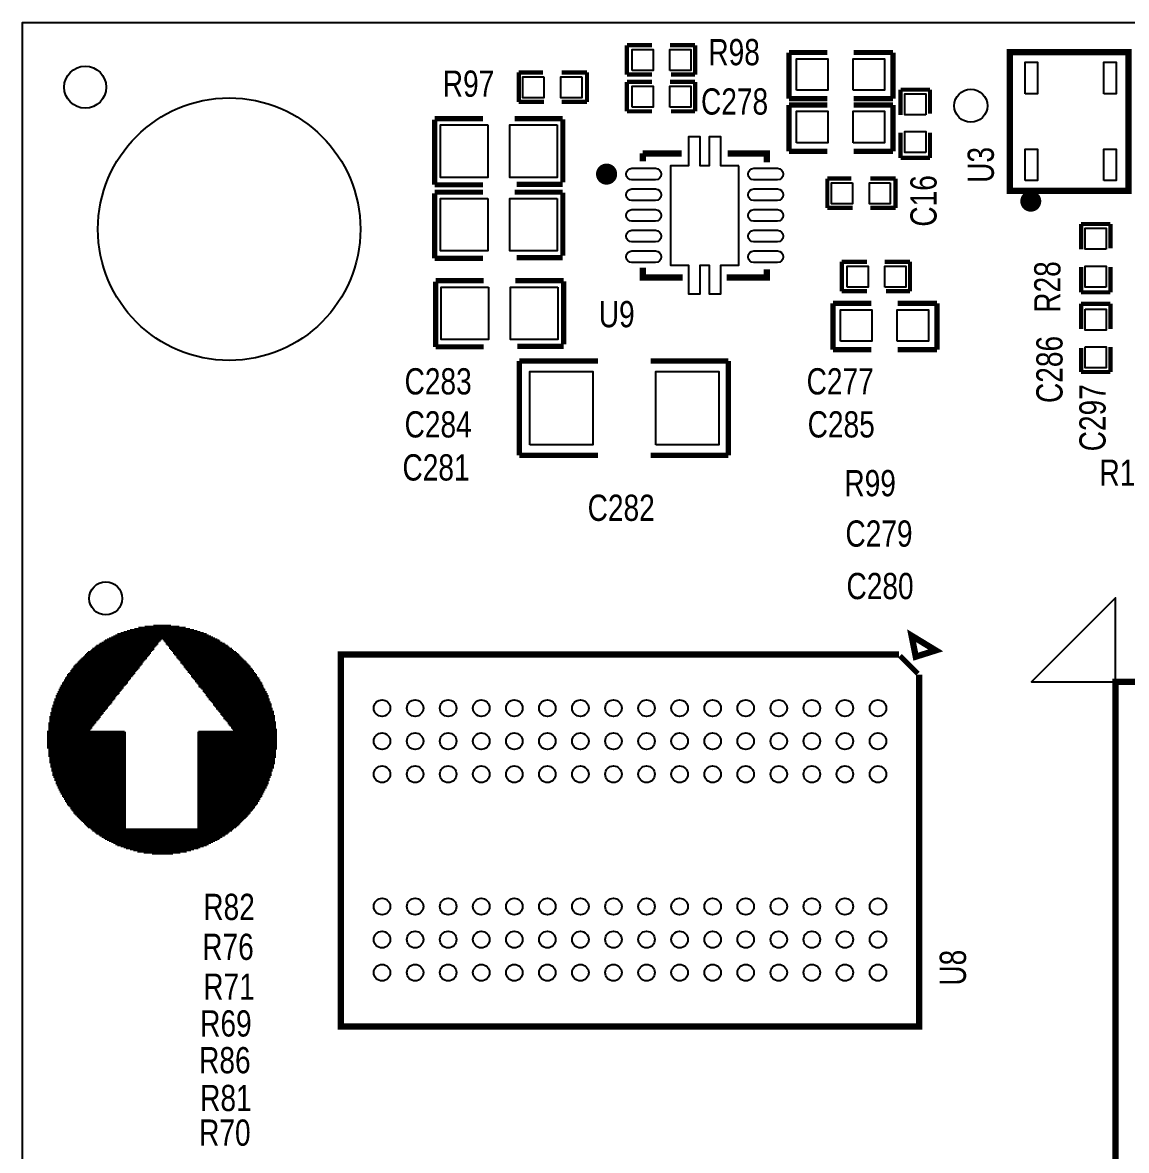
# Model space of a CAD drawing. Extents: x 0 to 80, y 0 to 60.
# Drawn here: x 0 to 26.71, y 32.71 to 60 of the extents above; entities that cross this region are included whole.
import ezdxf

# ---------------------------------------------------------------- set-up
doc = ezdxf.new("R2010")
doc.units = 0
for name, color, linetype in [('BG_OUTLINE', 3, 'CONTINUOUS'), ('MA_PEN3', 5, 'CONTINUOUS'), ('PG_SILKSCREEN_TOP', 6, 'CONTINUOUS'), ('PIN_TOP', 7, 'CONTINUOUS'), ('RD_SILKSCREEN_TOP', 8, 'CONTINUOUS')]:
    doc.layers.add(name, color=color, linetype=linetype)

msp = doc.modelspace()

# ---------------------------------------------------------------- linework, layer by layer
at = {"layer": 'BG_OUTLINE'}
msp.add_lwpolyline([(0, 0), (0, 59.99988), (79.99984, 59.99988), (79.99984, 0)], close=True, dxfattribs=at)
at = {"layer": 'MA_PEN3', "const_width": 0.0254}
for points in [[(2.525522, 45.290486), (4.227322, 45.290486)], [(2.601722, 45.315886), (4.151122, 45.315886)], [(2.703322, 45.341286), (4.049522, 45.341286)], [(2.804922, 45.366686), (3.947922, 45.366686)], [(2.957322, 45.392086), (3.795522, 45.392086)], [(3.160522, 45.417486), (3.592322, 45.417486)], [(1.966722, 45.036486), (3.338322, 45.036486)], [(1.992122, 45.061886), (3.363722, 45.061886)], [(2.042922, 45.087286), (4.709922, 45.087286)], [(2.093722, 45.112686), (4.659122, 45.112686)], [(2.144522, 45.138086), (4.608322, 45.138086)], [(2.195322, 45.163486), (4.557522, 45.163486)], [(2.246122, 45.188886), (4.506722, 45.188886)], [(2.296922, 45.214286), (4.455922, 45.214286)], [(2.373122, 45.239686), (4.379722, 45.239686)], [(2.449322, 45.265086), (4.303522, 45.265086)], [(3.389122, 45.061886), (4.760722, 45.061886)], [(3.414522, 45.036486), (4.786122, 45.036486)], [(1.560322, 44.757086), (3.109722, 44.757086)], [(1.585722, 44.782486), (3.135122, 44.782486)], [(1.636522, 44.807886), (3.160522, 44.807886)], [(1.661922, 44.833286), (3.185922, 44.833286)], [(1.687322, 44.858686), (3.185922, 44.858686)], [(1.738122, 44.884086), (3.211322, 44.884086)], [(1.763522, 44.909486), (3.236722, 44.909486)], [(1.788922, 44.934886), (3.262122, 44.934886)], [(1.839722, 44.960286), (3.287522, 44.960286)], [(1.865122, 44.985686), (3.287522, 44.985686)], [(1.915922, 45.011086), (3.312922, 45.011086)], [(3.439922, 45.011086), (4.836922, 45.011086)], [(3.465322, 44.985686), (4.887722, 44.985686)], [(3.465322, 44.960286), (4.913122, 44.960286)], [(3.490722, 44.934886), (4.963922, 44.934886)], [(3.516122, 44.909486), (4.989322, 44.909486)], [(3.541522, 44.884086), (5.014722, 44.884086)], [(3.541522, 44.858686), (5.065522, 44.858686)], [(3.566922, 44.833286), (5.090922, 44.833286)], [(3.592322, 44.807886), (5.116322, 44.807886)], [(3.617722, 44.782486), (5.167122, 44.782486)], [(3.643122, 44.757086), (5.192522, 44.757086)], [(1.280922, 44.477686), (2.906522, 44.477686)], [(1.306322, 44.503086), (2.906522, 44.503086)], [(1.331722, 44.528486), (2.931922, 44.528486)], [(1.357122, 44.553886), (2.957322, 44.553886)], [(1.382522, 44.579286), (2.982722, 44.579286)], [(1.407922, 44.604686), (3.008122, 44.604686)], [(1.433322, 44.630086), (3.008122, 44.630086)], [(1.458722, 44.655486), (3.033522, 44.655486)], [(1.484122, 44.680886), (3.058922, 44.680886)], [(1.509522, 44.706286), (3.084322, 44.706286)], [(1.534922, 44.731686), (3.109722, 44.731686)], [(3.643122, 44.731686), (5.217922, 44.731686)], [(3.668522, 44.706286), (5.243322, 44.706286)], [(3.693922, 44.680886), (5.268722, 44.680886)], [(3.719322, 44.655486), (5.294122, 44.655486)], [(3.719322, 44.630086), (5.319522, 44.630086)], [(3.744722, 44.604686), (5.344922, 44.604686)], [(3.770122, 44.579286), (5.370322, 44.579286)], [(3.795522, 44.553886), (5.395722, 44.553886)], [(3.820922, 44.528486), (5.421122, 44.528486)], [(3.820922, 44.503086), (5.446522, 44.503086)], [(3.846322, 44.477686), (5.471922, 44.477686)], [(1.077722, 44.223686), (2.703322, 44.223686)], [(1.077722, 44.198286), (2.677922, 44.198286)], [(1.103122, 44.249086), (2.728722, 44.249086)], [(1.128522, 44.274486), (2.728722, 44.274486)], [(1.153922, 44.325286), (2.779522, 44.325286)], [(1.153922, 44.299886), (2.754122, 44.299886)], [(1.179322, 44.350686), (2.804922, 44.350686)], [(1.204722, 44.376086), (2.830322, 44.376086)], [(1.230122, 44.426886), (2.855722, 44.426886)], [(1.230122, 44.401486), (2.830322, 44.401486)], [(1.255522, 44.452286), (2.881122, 44.452286)], [(3.871722, 44.452286), (5.497322, 44.452286)], [(3.897122, 44.426886), (5.522722, 44.426886)], [(3.897122, 44.401486), (5.522722, 44.401486)], [(3.922522, 44.376086), (5.548122, 44.376086)], [(3.947922, 44.350686), (5.573522, 44.350686)], [(3.973322, 44.325286), (5.598922, 44.325286)], [(3.998722, 44.299886), (5.598922, 44.299886)], [(3.998722, 44.274486), (5.624322, 44.274486)], [(4.024122, 44.249086), (5.649722, 44.249086)], [(4.049522, 44.223686), (5.675122, 44.223686)], [(4.074922, 44.198286), (5.675122, 44.198286)], [(0.925322, 43.969686), (2.500122, 43.969686)], [(0.925322, 43.944286), (2.474722, 43.944286)], [(0.950722, 44.020486), (2.550922, 44.020486)], [(0.950722, 43.995086), (2.525522, 43.995086)], [(0.976122, 44.045886), (2.550922, 44.045886)], [(1.001522, 44.096686), (2.601722, 44.096686)], [(1.001522, 44.071286), (2.576322, 44.071286)], [(1.026922, 44.147486), (2.627122, 44.147486)], [(1.026922, 44.122086), (2.627122, 44.122086)], [(1.052322, 44.172886), (2.652522, 44.172886)], [(4.074922, 44.172886), (5.700522, 44.172886)], [(4.100322, 44.147486), (5.725922, 44.147486)], [(4.125722, 44.122086), (5.725922, 44.122086)], [(4.151122, 44.096686), (5.751322, 44.096686)], [(4.176522, 44.071286), (5.751322, 44.071286)], [(4.176522, 44.045886), (5.776722, 44.045886)], [(4.201922, 44.020486), (5.802122, 44.020486)], [(4.227322, 43.995086), (5.802122, 43.995086)], [(4.252722, 43.969686), (5.827522, 43.969686)], [(4.252722, 43.944286), (5.827522, 43.944286)], [(0.798322, 43.715686), (2.296922, 43.715686)], [(0.798322, 43.690286), (2.271522, 43.690286)], [(0.798322, 43.664886), (2.246122, 43.664886)], [(0.823722, 43.766486), (2.347722, 43.766486)], [(0.823722, 43.741086), (2.322322, 43.741086)], [(0.849122, 43.817286), (2.373122, 43.817286)], [(0.849122, 43.791886), (2.347722, 43.791886)], [(0.874522, 43.868086), (2.423922, 43.868086)], [(0.874522, 43.842686), (2.398522, 43.842686)], [(0.899922, 43.918886), (2.449322, 43.918886)], [(0.899922, 43.893486), (2.449322, 43.893486)], [(4.262882, 43.917108), (5.837682, 43.917108)], [(4.303522, 43.893486), (5.852922, 43.893486)], [(4.328922, 43.868086), (5.878322, 43.868086)], [(4.354322, 43.842686), (5.878322, 43.842686)], [(4.354322, 43.817286), (5.903722, 43.817286)], [(4.379722, 43.791886), (5.903722, 43.791886)], [(4.405122, 43.766486), (5.929122, 43.766486)], [(4.430522, 43.741086), (5.929122, 43.741086)], [(4.430522, 43.715686), (5.954522, 43.715686)], [(4.455922, 43.690286), (5.954522, 43.690286)], [(4.481322, 43.664886), (5.954522, 43.664886)], [(0.696722, 43.410886), (2.068322, 43.410886)], [(0.696722, 43.385486), (2.042922, 43.385486)], [(0.722122, 43.487086), (2.119122, 43.487086)], [(0.722122, 43.461686), (2.093722, 43.461686)], [(0.722122, 43.436286), (2.068322, 43.436286)], [(0.747522, 43.563286), (2.169922, 43.563286)], [(0.747522, 43.537886), (2.169922, 43.537886)], [(0.747522, 43.512486), (2.144522, 43.512486)], [(0.772922, 43.639486), (2.246122, 43.639486)], [(0.772922, 43.614086), (2.220722, 43.614086)], [(0.772922, 43.588686), (2.195322, 43.588686)], [(4.506722, 43.639486), (5.979922, 43.639486)], [(4.506722, 43.614086), (5.979922, 43.614086)], [(4.532122, 43.588686), (5.979922, 43.588686)], [(4.557522, 43.563286), (6.005322, 43.563286)], [(4.582922, 43.537886), (6.005322, 43.537886)], [(4.608322, 43.512486), (6.030722, 43.512486)], [(4.608322, 43.487086), (6.030722, 43.487086)], [(4.633722, 43.461686), (6.030722, 43.461686)], [(4.659122, 43.436286), (6.030722, 43.436286)], [(4.684522, 43.410886), (6.056122, 43.410886)], [(4.684522, 43.385486), (6.056122, 43.385486)], [(0.645922, 43.207686), (1.890522, 43.207686)], [(0.645922, 43.182286), (1.890522, 43.182286)], [(0.645922, 43.156886), (1.865122, 43.156886)], [(0.645922, 43.131486), (1.839722, 43.131486)], [(0.645922, 43.106086), (1.814322, 43.106086)], [(0.671322, 43.309286), (1.966722, 43.309286)], [(0.671322, 43.283886), (1.966722, 43.283886)], [(0.671322, 43.258486), (1.941322, 43.258486)], [(0.671322, 43.233086), (1.915922, 43.233086)], [(0.696722, 43.360086), (2.017522, 43.360086)], [(0.696722, 43.334686), (1.992122, 43.334686)], [(4.709922, 43.360086), (6.056122, 43.360086)], [(4.735322, 43.334686), (6.081522, 43.334686)], [(4.760722, 43.309286), (6.081522, 43.309286)], [(4.786122, 43.283886), (6.081522, 43.283886)], [(4.786122, 43.258486), (6.081522, 43.258486)], [(4.811522, 43.233086), (6.106922, 43.233086)], [(4.836922, 43.207686), (6.106922, 43.207686)], [(4.862322, 43.182286), (6.106922, 43.182286)], [(4.862322, 43.156886), (6.106922, 43.156886)], [(4.887722, 43.131486), (6.106922, 43.131486)], [(4.913122, 43.106086), (6.106922, 43.106086)], [(0.595122, 42.852086), (2.474722, 42.852086)], [(0.620522, 43.055286), (1.788922, 43.055286)], [(0.620522, 43.029886), (1.763522, 43.029886)], [(0.620522, 43.004486), (1.738122, 43.004486)], [(0.620522, 42.979086), (1.712722, 42.979086)], [(0.620522, 42.953686), (1.687322, 42.953686)], [(0.620522, 42.928286), (1.687322, 42.928286)], [(0.620522, 42.902886), (1.661922, 42.902886)], [(0.620522, 42.877486), (1.636522, 42.877486)], [(0.645922, 43.080686), (1.788922, 43.080686)], [(4.252722, 42.852086), (6.157722, 42.852086)], [(4.938522, 43.080686), (6.132322, 43.080686)], [(4.963922, 43.055286), (6.132322, 43.055286)], [(4.963922, 43.029886), (6.132322, 43.029886)], [(4.989322, 43.004486), (6.132322, 43.004486)], [(5.014722, 42.979086), (6.132322, 42.979086)], [(5.040122, 42.953686), (6.132322, 42.953686)], [(5.040122, 42.928286), (6.132322, 42.928286)], [(5.065522, 42.902886), (6.157722, 42.902886)], [(5.090922, 42.877486), (6.157722, 42.877486)], [(0.595122, 42.826686), (2.500122, 42.826686)], [(0.595122, 42.801286), (2.500122, 42.801286)], [(0.595122, 42.775886), (2.500122, 42.775886)], [(0.595122, 42.750486), (2.500122, 42.750486)], [(0.595122, 42.725086), (2.500122, 42.725086)], [(0.595122, 42.699686), (2.500122, 42.699686)], [(0.595122, 42.674286), (2.500122, 42.674286)], [(0.595122, 42.648886), (2.500122, 42.648886)], [(0.595122, 42.623486), (2.500122, 42.623486)], [(0.595122, 42.598086), (2.500122, 42.598086)], [(0.595122, 42.572686), (2.500122, 42.572686)], [(4.227322, 42.826686), (6.157722, 42.826686)], [(4.227322, 42.801286), (6.157722, 42.801286)], [(4.227322, 42.775886), (6.157722, 42.775886)], [(4.227322, 42.750486), (6.157722, 42.750486)], [(4.227322, 42.725086), (6.157722, 42.725086)], [(4.227322, 42.699686), (6.157722, 42.699686)], [(4.227322, 42.674286), (6.157722, 42.674286)], [(4.227322, 42.648886), (6.157722, 42.648886)], [(4.227322, 42.623486), (6.157722, 42.623486)], [(4.227322, 42.598086), (6.157722, 42.598086)], [(4.227322, 42.572686), (6.157722, 42.572686)], [(0.595122, 42.547286), (2.500122, 42.547286)], [(0.595122, 42.521886), (2.500122, 42.521886)], [(0.595122, 42.496486), (2.500122, 42.496486)], [(0.595122, 42.471086), (2.500122, 42.471086)], [(0.595122, 42.445686), (2.500122, 42.445686)], [(0.620522, 42.420286), (2.500122, 42.420286)], [(0.620522, 42.394886), (2.500122, 42.394886)], [(0.620522, 42.369486), (2.500122, 42.369486)], [(0.620522, 42.344086), (2.500122, 42.344086)], [(0.620522, 42.318686), (2.500122, 42.318686)], [(0.620522, 42.293286), (2.500122, 42.293286)], [(4.227322, 42.547286), (6.157722, 42.547286)], [(4.227322, 42.521886), (6.157722, 42.521886)], [(4.227322, 42.496486), (6.157722, 42.496486)], [(4.227322, 42.471086), (6.157722, 42.471086)], [(4.227322, 42.445686), (6.157722, 42.445686)], [(4.227322, 42.420286), (6.157722, 42.420286)], [(4.227322, 42.394886), (6.132322, 42.394886)], [(4.227322, 42.369486), (6.132322, 42.369486)], [(4.227322, 42.344086), (6.132322, 42.344086)], [(4.227322, 42.318686), (6.132322, 42.318686)], [(4.227322, 42.293286), (6.132322, 42.293286)], [(0.620522, 42.267886), (2.500122, 42.267886)], [(0.620522, 42.242486), (2.500122, 42.242486)], [(0.645922, 42.217086), (2.500122, 42.217086)], [(0.645922, 42.191686), (2.500122, 42.191686)], [(0.645922, 42.166286), (2.500122, 42.166286)], [(0.645922, 42.140886), (2.500122, 42.140886)], [(0.645922, 42.115486), (2.500122, 42.115486)], [(0.645922, 42.090086), (2.500122, 42.090086)], [(0.671322, 42.064686), (2.500122, 42.064686)], [(0.671322, 42.039286), (2.500122, 42.039286)], [(0.671322, 42.013886), (2.500122, 42.013886)], [(4.227322, 42.267886), (6.132322, 42.267886)], [(4.227322, 42.242486), (6.132322, 42.242486)], [(4.227322, 42.217086), (6.132322, 42.217086)], [(4.227322, 42.191686), (6.106922, 42.191686)], [(4.227322, 42.166286), (6.106922, 42.166286)], [(4.227322, 42.140886), (6.106922, 42.140886)], [(4.227322, 42.115486), (6.106922, 42.115486)], [(4.227322, 42.090086), (6.106922, 42.090086)], [(4.227322, 42.064686), (6.106922, 42.064686)], [(4.227322, 42.039286), (6.081522, 42.039286)], [(4.227322, 42.013886), (6.081522, 42.013886)], [(0.671322, 41.988486), (2.500122, 41.988486)], [(0.696722, 41.963086), (2.500122, 41.963086)], [(0.696722, 41.937686), (2.500122, 41.937686)], [(0.696722, 41.912286), (2.500122, 41.912286)], [(0.696722, 41.886886), (2.500122, 41.886886)], [(0.722122, 41.861486), (2.500122, 41.861486)], [(0.722122, 41.836086), (2.500122, 41.836086)], [(0.722122, 41.810686), (2.500122, 41.810686)], [(0.722122, 41.785286), (2.500122, 41.785286)], [(0.747522, 41.759886), (2.500122, 41.759886)], [(4.227322, 41.988486), (6.081522, 41.988486)], [(4.227322, 41.963086), (6.081522, 41.963086)], [(4.227322, 41.937686), (6.056122, 41.937686)], [(4.227322, 41.912286), (6.056122, 41.912286)], [(4.227322, 41.886886), (6.056122, 41.886886)], [(4.227322, 41.861486), (6.030722, 41.861486)], [(4.227322, 41.836086), (6.030722, 41.836086)], [(4.227322, 41.810686), (6.030722, 41.810686)], [(4.227322, 41.785286), (6.030722, 41.785286)], [(4.227322, 41.759886), (6.005322, 41.759886)], [(0.747522, 41.734486), (2.500122, 41.734486)], [(0.772922, 41.709086), (2.500122, 41.709086)], [(0.772922, 41.683686), (2.500122, 41.683686)], [(0.772922, 41.658286), (2.500122, 41.658286)], [(0.798322, 41.632886), (2.500122, 41.632886)], [(0.798322, 41.607486), (2.500122, 41.607486)], [(0.798322, 41.582086), (2.500122, 41.582086)], [(0.823722, 41.556686), (2.500122, 41.556686)], [(0.823722, 41.531286), (2.500122, 41.531286)], [(0.849122, 41.505886), (2.500122, 41.505886)], [(0.849122, 41.480486), (2.500122, 41.480486)], [(4.227322, 41.734486), (6.005322, 41.734486)], [(4.227322, 41.709086), (5.979922, 41.709086)], [(4.227322, 41.683686), (5.979922, 41.683686)], [(4.227322, 41.658286), (5.979922, 41.658286)], [(4.227322, 41.632886), (5.954522, 41.632886)], [(4.227322, 41.607486), (5.954522, 41.607486)], [(4.227322, 41.582086), (5.954522, 41.582086)], [(4.227322, 41.556686), (5.929122, 41.556686)], [(4.227322, 41.531286), (5.929122, 41.531286)], [(4.227322, 41.505886), (5.903722, 41.505886)], [(4.227322, 41.480486), (5.903722, 41.480486)], [(0.874522, 41.455086), (2.500122, 41.455086)], [(0.874522, 41.429686), (2.500122, 41.429686)], [(0.899922, 41.404286), (2.500122, 41.404286)], [(0.899922, 41.378886), (2.500122, 41.378886)], [(0.925322, 41.353486), (2.500122, 41.353486)], [(0.925322, 41.328086), (2.500122, 41.328086)], [(0.950722, 41.302686), (2.500122, 41.302686)], [(0.950722, 41.277286), (2.500122, 41.277286)], [(0.976122, 41.251886), (2.500122, 41.251886)], [(1.001522, 41.226486), (2.500122, 41.226486)], [(1.001522, 41.201086), (2.500122, 41.201086)], [(4.227322, 41.455086), (5.878322, 41.455086)], [(4.227322, 41.429686), (5.878322, 41.429686)], [(4.227322, 41.404286), (5.852922, 41.404286)], [(4.227322, 41.378886), (5.852922, 41.378886)], [(4.227322, 41.353486), (5.827522, 41.353486)], [(4.227322, 41.328086), (5.827522, 41.328086)], [(4.227322, 41.302686), (5.802122, 41.302686)], [(4.227322, 41.277286), (5.802122, 41.277286)], [(4.227322, 41.251886), (5.776722, 41.251886)], [(4.227322, 41.226486), (5.751322, 41.226486)], [(4.227322, 41.201086), (5.751322, 41.201086)], [(1.026922, 41.175686), (2.500122, 41.175686)], [(1.026922, 41.150286), (2.500122, 41.150286)], [(1.052322, 41.124886), (2.500122, 41.124886)], [(1.077722, 41.099486), (2.500122, 41.099486)], [(1.077722, 41.074086), (2.500122, 41.074086)], [(1.103122, 41.048686), (2.500122, 41.048686)], [(1.128522, 41.023286), (2.500122, 41.023286)], [(1.153922, 40.997886), (2.500122, 40.997886)], [(1.153922, 40.972486), (2.500122, 40.972486)], [(1.179322, 40.947086), (2.500122, 40.947086)], [(1.204722, 40.921686), (2.500122, 40.921686)], [(4.227322, 41.175686), (5.725922, 41.175686)], [(4.227322, 41.150286), (5.725922, 41.150286)], [(4.227322, 41.124886), (5.700522, 41.124886)], [(4.227322, 41.099486), (5.700522, 41.099486)], [(4.227322, 41.074086), (5.675122, 41.074086)], [(4.227322, 41.048686), (5.649722, 41.048686)], [(4.227322, 41.023286), (5.624322, 41.023286)], [(4.227322, 40.997886), (5.624322, 40.997886)], [(4.227322, 40.972486), (5.598922, 40.972486)], [(4.227322, 40.947086), (5.573522, 40.947086)], [(4.227322, 40.921686), (5.548122, 40.921686)], [(1.230122, 40.896286), (2.500122, 40.896286)], [(1.230122, 40.870886), (2.500122, 40.870886)], [(1.255522, 40.845486), (2.500122, 40.845486)], [(1.280922, 40.820086), (2.500122, 40.820086)], [(1.306322, 40.794686), (2.500122, 40.794686)], [(1.331722, 40.769286), (2.500122, 40.769286)], [(1.357122, 40.743886), (2.500122, 40.743886)], [(1.382522, 40.718486), (2.500122, 40.718486)], [(1.407922, 40.693086), (2.500122, 40.693086)], [(1.433322, 40.667686), (2.500122, 40.667686)], [(4.227322, 40.896286), (5.522722, 40.896286)], [(4.227322, 40.870886), (5.522722, 40.870886)], [(4.227322, 40.845486), (5.497322, 40.845486)], [(4.227322, 40.820086), (5.471922, 40.820086)], [(4.227322, 40.794686), (5.446522, 40.794686)], [(4.227322, 40.769286), (5.421122, 40.769286)], [(4.227322, 40.743886), (5.395722, 40.743886)], [(4.227322, 40.718486), (5.370322, 40.718486)], [(4.227322, 40.693086), (5.344922, 40.693086)], [(4.227322, 40.667686), (5.319522, 40.667686)], [(1.458722, 40.642286), (2.500122, 40.642286)], [(1.484122, 40.616886), (2.500122, 40.616886)], [(1.509522, 40.591486), (2.500122, 40.591486)], [(1.534922, 40.566086), (2.500122, 40.566086)], [(1.560322, 40.540686), (2.500122, 40.540686)], [(1.585722, 40.515286), (2.500122, 40.515286)], [(1.636522, 40.489886), (5.116322, 40.489886)], [(1.661922, 40.464486), (5.090922, 40.464486)], [(1.687322, 40.439086), (5.065522, 40.439086)], [(1.738122, 40.413686), (5.014722, 40.413686)], [(1.763522, 40.388286), (4.989322, 40.388286)], [(4.227322, 40.642286), (5.294122, 40.642286)], [(4.227322, 40.616886), (5.268722, 40.616886)], [(4.227322, 40.591486), (5.243322, 40.591486)], [(4.227322, 40.566086), (5.217922, 40.566086)], [(4.227322, 40.540686), (5.192522, 40.540686)], [(4.227322, 40.515286), (5.167122, 40.515286)], [(1.788922, 40.362886), (4.963922, 40.362886)], [(1.839722, 40.337486), (4.913122, 40.337486)], [(1.865122, 40.312086), (4.887722, 40.312086)], [(1.915922, 40.286686), (4.836922, 40.286686)], [(1.966722, 40.261286), (4.786122, 40.261286)], [(1.992122, 40.235886), (4.760722, 40.235886)], [(2.042922, 40.210486), (4.709922, 40.210486)], [(2.093722, 40.185086), (4.659122, 40.185086)], [(2.144522, 40.159686), (4.608322, 40.159686)], [(2.195322, 40.134286), (4.557522, 40.134286)], [(2.246122, 40.108886), (4.506722, 40.108886)], [(2.296922, 40.083486), (4.455922, 40.083486)], [(2.373122, 40.058086), (4.379722, 40.058086)], [(2.449322, 40.032686), (4.303522, 40.032686)], [(2.500122, 40.007286), (4.252722, 40.007286)], [(2.601722, 39.981886), (4.151122, 39.981886)], [(2.677922, 39.956486), (4.074922, 39.956486)], [(2.779522, 39.931086), (3.973322, 39.931086)], [(2.931922, 39.905686), (3.820922, 39.905686)], [(3.135122, 39.880286), (3.643122, 39.880286)]]:
    msp.add_lwpolyline(points, dxfattribs=at)
at = {"layer": 'PG_SILKSCREEN_TOP'}
for points, const_width in [([(14.62278, 59.45251), (15.23238, 59.45251)], 0.1016), ([(14.62278, 59.45251), (14.62278, 58.74131)], 0.1016), ([(15.66418, 59.45251), (16.27378, 59.45251)], 0.1016), ([(16.27378, 59.45251), (16.27378, 58.74131)], 0.1016), ([(18.54708, 59.27471), (18.54708, 58.15711)], 0.127), ([(19.47418, 59.27471), (18.54708, 59.27471)], 0.127), ([(20.10918, 59.27471), (21.06168, 59.27471)], 0.127), ([(21.06168, 59.27471), (21.06168, 58.15711)], 0.127), ([(12.00658, 58.08091), (12.00658, 58.79211)], 0.1016), ([(12.00658, 58.79211), (12.59078, 58.79211)], 0.1016), ([(13.65758, 58.79211), (13.04798, 58.79211)], 0.1016), ([(13.65758, 58.08091), (13.65758, 58.79211)], 0.1016), ([(14.62278, 58.74131), (15.23238, 58.74131)], 0.1016), ([(16.27378, 58.74131), (15.68958, 58.74131)], 0.1016), ([(14.62278, 58.56351), (15.23238, 58.56351)], 0.1016), ([(14.62278, 58.56351), (14.62278, 57.85231)], 0.1016), ([(15.66418, 58.56351), (16.27378, 58.56351)], 0.1016), ([(16.27378, 58.56351), (16.27378, 57.85231)], 0.1016), ([(21.245576, 57.766712), (21.245576, 58.376312)], 0.1016), ([(21.245576, 58.376312), (21.956776, 58.376312)], 0.1016), ([(21.956776, 58.376312), (21.956776, 57.792112)], 0.1016), ([(12.61618, 58.08091), (12.00658, 58.08091)], 0.1016), ([(13.65758, 58.08091), (13.04798, 58.08091)], 0.1016), ([(18.54708, 58.15711), (19.47418, 58.15711)], 0.127), ([(21.06168, 58.15711), (20.10918, 58.15711)], 0.127), ([(14.62278, 57.85231), (15.23238, 57.85231)], 0.1016), ([(16.27378, 57.85231), (15.68958, 57.85231)], 0.1016), ([(18.54708, 58.00471), (18.54708, 56.88711)], 0.127), ([(19.47418, 58.00471), (18.54708, 58.00471)], 0.127), ([(20.10918, 58.00471), (21.06168, 58.00471)], 0.127), ([(21.06168, 58.00471), (21.06168, 56.88711)], 0.127), ([(9.97458, 57.67451), (11.14298, 57.67451)], 0.127), ([(9.97458, 56.07431), (9.97458, 57.64911)], 0.127), ([(13.07338, 57.67451), (11.90498, 57.67451)], 0.127), ([(13.07338, 56.13781), (13.07338, 57.66181)], 0.127), ([(21.245576, 56.725312), (21.245576, 57.334912)], 0.1016), ([(21.956776, 56.725312), (21.956776, 57.334912)], 0.1016), ([(15.94993, 56.833516), (15.006574, 56.833516)], 0.1524), ([(15.006574, 56.833516), (15.006574, 56.643524)], 0.1524), ([(18.006822, 56.61787), (18.006822, 56.833516), (17.062958, 56.833516)], 0.1524), ([(18.54708, 56.88711), (19.47418, 56.88711)], 0.127), ([(21.06168, 56.88711), (20.10918, 56.88711)], 0.127), ([(21.245576, 56.725312), (21.956776, 56.725312)], 0.1016), ([(19.47418, 55.51551), (19.47418, 56.22671)], 0.1016), ([(19.47418, 56.22671), (20.05838, 56.22671)], 0.1016), ([(21.12518, 56.22671), (20.51558, 56.22671)], 0.1016), ([(21.12518, 55.51551), (21.12518, 56.22671)], 0.1016), ([(11.14298, 56.07431), (9.97458, 56.07431)], 0.127), ([(9.97458, 55.89651), (11.14298, 55.89651)], 0.127), ([(13.07338, 55.89651), (11.90498, 55.89651)], 0.127), ([(11.95578, 56.08701), (13.07338, 56.08701)], 0.127), ([(13.07338, 54.35981), (13.07338, 55.88381)], 0.127), ([(9.97458, 54.29631), (9.97458, 55.87111)], 0.127), ([(20.08378, 55.51551), (19.47418, 55.51551)], 0.1016), ([(21.12518, 55.51551), (20.51558, 55.51551)], 0.1016), ([(25.614376, 54.515512), (25.614376, 55.125112)], 0.1016), ([(25.614376, 55.125112), (26.325576, 55.125112)], 0.1016), ([(26.325576, 55.125112), (26.325576, 54.540912)], 0.1016), ([(11.14298, 54.29631), (9.97458, 54.29631)], 0.127), ([(11.95578, 54.30901), (13.07338, 54.30901)], 0.127), ([(15.006574, 54.06644), (15.006574, 53.833268), (15.975584, 53.833268)], 0.1524), ([(17.037304, 53.833268), (18.006822, 53.833268), (18.006822, 54.03215)], 0.1524), ([(19.823176, 54.210712), (20.432776, 54.210712)], 0.1016), ([(19.823176, 54.210712), (19.823176, 53.499512)], 0.1016), ([(20.864576, 54.210712), (21.474176, 54.210712)], 0.1016), ([(21.474176, 54.210712), (21.474176, 53.499512)], 0.1016), ([(25.614376, 53.474112), (25.614376, 54.083712)], 0.1016), ([(26.325576, 53.474112), (26.325576, 54.083712)], 0.1016), ([(9.993376, 53.753512), (11.161776, 53.753512)], 0.127), ([(9.993376, 52.153312), (9.993376, 53.728112)], 0.127), ([(13.092176, 53.753512), (11.923776, 53.753512)], 0.127), ([(13.092176, 52.216812), (13.092176, 53.740812)], 0.127), ([(19.823176, 53.499512), (20.432776, 53.499512)], 0.1016), ([(21.474176, 53.499512), (20.889976, 53.499512)], 0.1016), ([(25.614376, 53.474112), (26.325576, 53.474112)], 0.1016), ([(19.61388, 53.20411), (19.61388, 52.08651)], 0.127), ([(20.54098, 53.20411), (19.61388, 53.20411)], 0.127), ([(21.17598, 53.20411), (22.12848, 53.20411)], 0.127), ([(22.12848, 53.20411), (22.12848, 52.08651)], 0.127), ([(25.614376, 53.194712), (25.614376, 52.585112)], 0.1016), ([(26.325576, 53.194712), (25.614376, 53.194712)], 0.1016), ([(26.325576, 53.194712), (26.325576, 52.585112)], 0.1016), ([(11.161776, 52.153312), (9.993376, 52.153312)], 0.127), ([(11.974576, 52.166012), (13.092176, 52.166012)], 0.127), ([(19.61388, 52.08651), (20.54098, 52.08651)], 0.127), ([(22.12848, 52.08651), (21.17598, 52.08651)], 0.127), ([(25.614376, 51.543712), (25.614376, 52.127912)], 0.1016), ([(26.325576, 52.153312), (26.325576, 51.543712)], 0.1016), ([(13.92809, 51.81219), (12.02309, 51.81219)], 0.127), ([(12.02309, 51.81219), (12.02309, 49.52619)], 0.127), ([(15.19809, 51.81219), (17.07769, 51.81219)], 0.127), ([(17.07769, 51.81219), (17.07769, 49.52619)], 0.127), ([(26.325576, 51.543712), (25.614376, 51.543712)], 0.1016), ([(12.02309, 49.52619), (13.92809, 49.52619)], 0.127), ([(17.07769, 49.52619), (15.19809, 49.52619)], 0.127), ([(21.698966, 44.22521), (21.698966, 35.7124), (7.698994, 35.7124), (7.698994, 44.712382), (21.206968, 44.712382)], 0.1524), ([(21.232368, 44.679108), (21.66239, 44.248832)], 0.127)]:
    msp.add_lwpolyline(points, dxfattribs=dict(at, const_width=const_width))
at = {"layer": 'PG_SILKSCREEN_TOP', "const_width": 0.1524}
for points in [[(24.0411, 59.2836), (26.7589, 59.2836), (26.7589, 55.9308), (23.8887, 55.9308), (23.8887, 59.2836)], [(21.613368, 44.65701), (22.095968, 44.80941), (21.511768, 45.16501)], [(26.44648, 17.04721), (53.44668, 17.04721), (53.44668, 44.04741), (26.44648, 44.04741)]]:
    msp.add_lwpolyline(points, close=True, dxfattribs=at)
at = {"layer": 'PG_SILKSCREEN_TOP'}
for points, const_width in [([(14.26083, 56.333136, 1), (14.003782, 56.333136, 1)], 0.254), ([(24.5237, 55.6768, 1), (24.2697, 55.6768, 1)], 0.252476)]:
    msp.add_lwpolyline(points, format="xyb", close=True, dxfattribs=dict(at, const_width=const_width))
msp.add_lwpolyline([(26.44648, 44.04741), (26.44648, 46.07941), (24.41448, 44.04741)], close=True, dxfattribs=at)
at = {"layer": 'PIN_TOP'}
for points in [[(14.74978, 58.84291), (14.74978, 59.35091), (15.25778, 59.35091), (15.25778, 58.84291)], [(15.66418, 58.84291), (15.66418, 59.35091), (16.17218, 59.35091), (16.17218, 58.84291)], [(18.72488, 58.36031), (18.72488, 59.12231), (19.48688, 59.12231), (19.48688, 58.36031)], [(20.09648, 58.36031), (20.09648, 59.12231), (20.85848, 59.12231), (20.85848, 58.36031)], [(24.257, 58.276236), (24.257, 59.038236), (24.5618, 59.038236), (24.5618, 58.276236)], [(26.162, 58.276236), (26.162, 59.038236), (26.4668, 59.038236), (26.4668, 58.276236)], [(12.61618, 58.69051), (12.61618, 58.18251), (12.10818, 58.18251), (12.10818, 58.69051)], [(13.53058, 58.69051), (13.53058, 58.18251), (13.02258, 58.18251), (13.02258, 58.69051)], [(14.74978, 57.95391), (14.74978, 58.46191), (15.25778, 58.46191), (15.25778, 57.95391)], [(15.66418, 57.95391), (15.66418, 58.46191), (16.17218, 58.46191), (16.17218, 57.95391)], [(21.855176, 57.766712), (21.347176, 57.766712), (21.347176, 58.274712), (21.855176, 58.274712)], [(18.72488, 57.09031), (18.72488, 57.85231), (19.48688, 57.85231), (19.48688, 57.09031)], [(20.09648, 57.09031), (20.09648, 57.85231), (20.85848, 57.85231), (20.85848, 57.09031)], [(11.25728, 57.52211), (11.25728, 56.25211), (10.11428, 56.25211), (10.11428, 57.52211)], [(12.93368, 57.52211), (12.93368, 56.25211), (11.79068, 56.25211), (11.79068, 57.52211)], [(21.855176, 56.852312), (21.347176, 56.852312), (21.347176, 57.360312), (21.855176, 57.360312)], [(17.33169, 56.533288), (16.896588, 56.533288), (16.896588, 57.233312), (16.61668, 57.233312), (16.61668, 56.533288), (16.396716, 56.533288), (16.396716, 57.233312), (16.116808, 57.233312), (16.116808, 56.533288), (15.681706, 56.533288), (15.681706, 54.133496), (16.116808, 54.133496), (16.116808, 53.433472), (16.396716, 53.433472), (16.396716, 54.133496), (16.61668, 54.133496), (16.61668, 53.433472), (16.896588, 53.433472), (16.896588, 54.133496), (17.33169, 54.133496)], [(24.257, 56.176164), (24.257, 56.938164), (24.5618, 56.938164), (24.5618, 56.176164)], [(26.162, 56.176164), (26.162, 56.938164), (26.4668, 56.938164), (26.4668, 56.176164)], [(20.08378, 56.12511), (20.08378, 55.61711), (19.57578, 55.61711), (19.57578, 56.12511)], [(20.99818, 56.12511), (20.99818, 55.61711), (20.49018, 55.61711), (20.49018, 56.12511)], [(11.25728, 55.74411), (11.25728, 54.47411), (10.11428, 54.47411), (10.11428, 55.74411)], [(12.93368, 55.74411), (12.93368, 54.47411), (11.79068, 54.47411), (11.79068, 55.74411)], [(26.223976, 54.515512), (25.715976, 54.515512), (25.715976, 55.023512), (26.223976, 55.023512)], [(19.950176, 53.601112), (19.950176, 54.109112), (20.458176, 54.109112), (20.458176, 53.601112)], [(20.864576, 53.601112), (20.864576, 54.109112), (21.372576, 54.109112), (21.372576, 53.601112)], [(26.223976, 53.601112), (25.715976, 53.601112), (25.715976, 54.109112), (26.223976, 54.109112)], [(11.276076, 53.601112), (11.276076, 52.331112), (10.133076, 52.331112), (10.133076, 53.601112)], [(12.952476, 53.601112), (12.952476, 52.331112), (11.809476, 52.331112), (11.809476, 53.601112)], [(19.79168, 52.28971), (19.79168, 53.05171), (20.55368, 53.05171), (20.55368, 52.28971)], [(21.16328, 52.28971), (21.16328, 53.05171), (21.92528, 53.05171), (21.92528, 52.28971)], [(25.715976, 53.067712), (26.223976, 53.067712), (26.223976, 52.559712), (25.715976, 52.559712)], [(25.715976, 52.153312), (26.223976, 52.153312), (26.223976, 51.645312), (25.715976, 51.645312)], [(12.27709, 49.78019), (12.27709, 51.55819), (13.80109, 51.55819), (13.80109, 49.78019)], [(15.32509, 49.78019), (15.32509, 51.55819), (16.84909, 51.55819), (16.84909, 49.78019)]]:
    msp.add_lwpolyline(points, close=True, dxfattribs=at)
for points in [[(15.316708, 56.193309), (14.746732, 56.193309, -1), (14.746732, 56.473471), (15.316708, 56.473471, -1)], [(18.266664, 56.193309), (17.696688, 56.193309, -1), (17.696688, 56.473471), (18.266664, 56.473471, -1)], [(15.316708, 55.693437), (14.746732, 55.693437, -1), (14.746732, 55.973599), (15.316708, 55.973599, -1)], [(18.266664, 55.693437), (17.696688, 55.693437, -1), (17.696688, 55.973599), (18.266664, 55.973599, -1)], [(15.316708, 55.193311), (14.746732, 55.193311, -1), (14.746732, 55.473473), (15.316708, 55.473473, -1)], [(18.266664, 55.193311), (17.696688, 55.193311, -1), (17.696688, 55.473473), (18.266664, 55.473473, -1)], [(15.316708, 54.693185), (14.746732, 54.693185, -1), (14.746732, 54.973347), (15.316708, 54.973347, -1)], [(18.266664, 54.693185), (17.696688, 54.693185, -1), (17.696688, 54.973347), (18.266664, 54.973347, -1)], [(15.316708, 54.193313), (14.746732, 54.193313, -1), (14.746732, 54.473475), (15.316708, 54.473475, -1)], [(18.266664, 54.193313), (17.696688, 54.193313, -1), (17.696688, 54.473475), (18.266664, 54.473475, -1)]]:
    msp.add_lwpolyline(points, format="xyb", close=True, dxfattribs=at)
for centre, radius in [((1.51638, 58.43651), 0.508), ((4.99999, 54.99989), 3.175), ((22.946868, 57.987692), 0.40005), ((2.012188, 46.06798), 0.40005), ((8.698992, 43.41241), 0.200025), ((9.499092, 43.41241), 0.200025), ((10.298938, 43.41241), 0.200025), ((11.099038, 43.41241), 0.200025), ((11.898884, 43.41241), 0.200025), ((12.698984, 43.41241), 0.200025), ((13.499084, 43.41241), 0.200025), ((14.29893, 43.41241), 0.200025), ((15.09903, 43.41241), 0.200025), ((15.898876, 43.41241), 0.200025), ((16.698976, 43.41241), 0.200025), ((17.499076, 43.41241), 0.200025), ((18.298922, 43.41241), 0.200025), ((19.099022, 43.41241), 0.200025), ((19.898868, 43.41241), 0.200025), ((20.698968, 43.41241), 0.200025), ((8.698992, 42.61231), 0.200025), ((9.499092, 42.61231), 0.200025), ((10.298938, 42.61231), 0.200025), ((11.099038, 42.61231), 0.200025), ((11.898884, 42.61231), 0.200025), ((12.698984, 42.61231), 0.200025), ((13.499084, 42.61231), 0.200025), ((14.29893, 42.61231), 0.200025), ((15.09903, 42.61231), 0.200025), ((15.898876, 42.61231), 0.200025), ((16.698976, 42.61231), 0.200025), ((17.499076, 42.61231), 0.200025), ((18.298922, 42.61231), 0.200025), ((19.099022, 42.61231), 0.200025), ((19.898868, 42.61231), 0.200025), ((20.698968, 42.61231), 0.200025), ((8.698992, 41.812464), 0.200025), ((9.499092, 41.812464), 0.200025), ((10.298938, 41.812464), 0.200025), ((11.099038, 41.812464), 0.200025), ((11.898884, 41.812464), 0.200025), ((12.698984, 41.812464), 0.200025), ((13.499084, 41.812464), 0.200025), ((14.29893, 41.812464), 0.200025), ((15.09903, 41.812464), 0.200025), ((15.898876, 41.812464), 0.200025), ((16.698976, 41.812464), 0.200025), ((17.499076, 41.812464), 0.200025), ((18.298922, 41.812464), 0.200025), ((19.099022, 41.812464), 0.200025), ((19.898868, 41.812464), 0.200025), ((20.698968, 41.812464), 0.200025), ((8.698992, 38.612318), 0.200025), ((9.499092, 38.612318), 0.200025), ((10.298938, 38.612318), 0.200025), ((11.099038, 38.612318), 0.200025), ((11.898884, 38.612318), 0.200025), ((12.698984, 38.612318), 0.200025), ((13.499084, 38.612318), 0.200025), ((14.29893, 38.612318), 0.200025), ((15.09903, 38.612318), 0.200025), ((15.898876, 38.612318), 0.200025), ((16.698976, 38.612318), 0.200025), ((17.499076, 38.612318), 0.200025), ((18.298922, 38.612318), 0.200025), ((19.099022, 38.612318), 0.200025), ((19.898868, 38.612318), 0.200025), ((20.698968, 38.612318), 0.200025), ((8.698992, 37.812472), 0.200025), ((9.499092, 37.812472), 0.200025), ((10.298938, 37.812472), 0.200025), ((11.099038, 37.812472), 0.200025), ((11.898884, 37.812472), 0.200025), ((12.698984, 37.812472), 0.200025), ((13.499084, 37.812472), 0.200025), ((14.29893, 37.812472), 0.200025), ((15.09903, 37.812472), 0.200025), ((15.898876, 37.812472), 0.200025), ((16.698976, 37.812472), 0.200025), ((17.499076, 37.812472), 0.200025), ((18.298922, 37.812472), 0.200025), ((19.099022, 37.812472), 0.200025), ((19.898868, 37.812472), 0.200025), ((20.698968, 37.812472), 0.200025), ((8.698992, 37.012372), 0.200025), ((9.499092, 37.012372), 0.200025), ((10.298938, 37.012372), 0.200025), ((11.099038, 37.012372), 0.200025), ((11.898884, 37.012372), 0.200025), ((12.698984, 37.012372), 0.200025), ((13.499084, 37.012372), 0.200025), ((14.29893, 37.012372), 0.200025), ((15.09903, 37.012372), 0.200025), ((15.898876, 37.012372), 0.200025), ((16.698976, 37.012372), 0.200025), ((17.499076, 37.012372), 0.200025), ((18.298922, 37.012372), 0.200025), ((19.099022, 37.012372), 0.200025), ((19.898868, 37.012372), 0.200025), ((20.698968, 37.012372), 0.200025)]:
    msp.add_circle(centre, radius, dxfattribs=at)

# ---------------------------------------------------------------- texts
at = {"layer": 'RD_SILKSCREEN_TOP', "width": 0.8}
for s, p in [('R98', (16.59509, 58.966354)), ('R97', (10.16889, 58.204354)), ('C278', (16.41729, 57.772554)), ('U9', (13.943076, 52.62753)), ('C283', (9.244076, 51.00193)), ('C277', (18.972276, 51.00193)), ('C284', (9.244076, 49.96053)), ('C285', (18.997676, 49.96053)), ('C281', (9.193276, 48.91913)), ('R19', (26.058876, 48.79213)), ('R99', (19.886676, 48.53813)), ('C282', (13.67409, 47.942754)), ('C279', (19.912076, 47.31893)), ('C280', (19.937476, 46.04893)), ('R82', (4.37388, 38.285674)), ('R76', (4.34848, 37.320474)), ('R71', (4.37388, 36.355274)), ('R69', (4.29768, 35.466274)), ('R86', (4.27228, 34.577274)), ('R81', (4.29768, 33.662874)), ('R70', (4.27228, 32.824674))]:
    msp.add_text(s, height=0.635, dxfattribs=at).set_placement(p)
for s, p in [('U3', (23.503636, 56.1213)), ('C16', (22.117558, 55.061612)), ('R28', (25.114758, 52.978812)), ('C286', (25.165558, 50.794412)), ('C297', (26.207212, 49.626012)), ('U8', (22.828758, 36.697412))]:
    msp.add_text(s, height=0.635, rotation=90, dxfattribs=at).set_placement(p)

doc.saveas('drawing.dxf')
